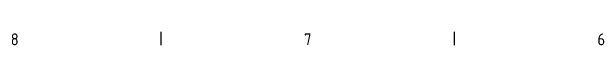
# Model space of a CAD drawing. Header units: millimetres. Extents: x 0 to 2378, y 0 to 1682.
# Drawn here: x 1262.2 to 1562.3, y 33.1 to 40 of the extents above; entities that cross this region are included whole.
import ezdxf

# ---------------------------------------------------------------- set-up
doc = ezdxf.new("R2010")
doc.units = ezdxf.units.MM
doc.header["$LTSCALE"] = 2
doc.layers.get('0').update_dxf_attribs({"color": 3, "lineweight": 25})
doc.layers.add('경계(ISO)', color=7, linetype='Continuous', lineweight=25)
doc.styles.add('문자 텍스트_PSTEK_POSCO', font='isocp.shx')

# ---------------------------------------------------------------- blocks, each defined once
blk = doc.blocks.new('경계 Default Border')
at = {"layer": '경계(ISO)'}
for p, q in [((668.81, 20), (668.81, 16.6)), ((743.12, 20), (743.12, 16.6))]:
    blk.add_line(p, q, dxfattribs=at)
at = {"layer": '경계(ISO)', "color": 2, "char_height": 3, "attachment_point": 7, "style": '문자 텍스트_PSTEK_POSCO'}
for s, insert in [('8', (630.8, 16.57)), ('7', (705.11, 16.59)), ('6', (779.43, 16.57))]:
    blk.add_mtext(s, dxfattribs=dict(at, insert=insert))

msp = doc.modelspace()

# ---------------------------------------------------------------- block references
at = {"xscale": 2, "yscale": 2, "zscale": 2}
msp.add_blockref('경계 Default Border', (0, 0), dxfattribs=at)

doc.saveas('drawing.dxf')
